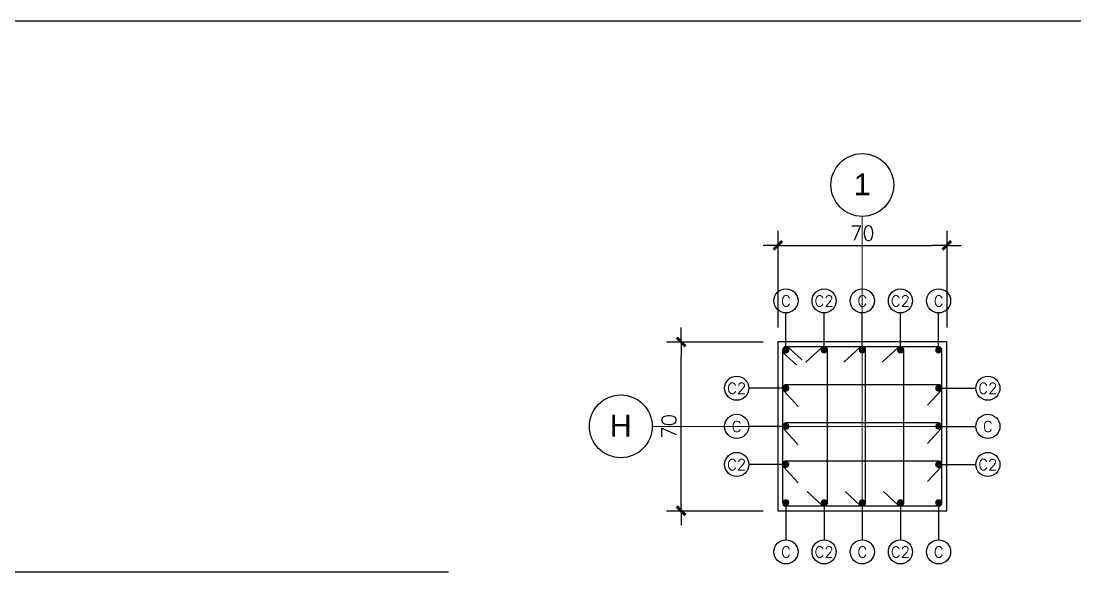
# Model space of a CAD drawing. Extents: x -9282 to 18119, y -11629 to 17404.
# Drawn here: x 3548 to 4639, y 3552 to 4123 of the extents above; entities that cross this region are included whole.
import ezdxf
from ezdxf.enums import TextEntityAlignment as Align

# ---------------------------------------------------------------- set-up
doc = ezdxf.new("R2010")
doc.units = 0
doc.header["$LTSCALE"] = 30
doc.header["$MEASUREMENT"] = 0
doc.layers.get('0').update_dxf_attribs({"linetype": 'CONTINUOUS'})
for name, color, linetype in [('EJEH$0$RL-CORTES', 5, 'CONTINUOUS'), ('EJEH$0$RLA-CORTES', 5, 'CONTINUOUS'), ('EJEH$0$RLA-COTAS2', 1, 'CONTINUOUS'), ('EJEH$0$RLA-FE', 7, 'CONTINUOUS'), ('RLA-FORMATO', 7, 'CONTINUOUS')]:
    doc.layers.add(name, color=color, linetype=linetype)
doc.layers.add('EJEH$0$RLA-EJE', color=3, linetype='CONTINUOUS', lineweight=25)
doc.layers.add('EJEH$0$RLA-EJES', color=1, linetype='CONTINUOUS', lineweight=9)
doc.styles.add('EJEH$0$Arial_1', font='arial.ttf', dxfattribs={"height": 22.5})
doc.styles.add('EJEH$0$RomanS', font='romans.shx', dxfattribs={"height": 11.25})
doc.dimstyles.new('EJEH$0$ING20', dxfattribs={"dimscale": 50, "dimtxt": 0.27, "dimasz": 0.3, "dimexe": 0.2, "dimexo": 1, "dimgap": 0.1, "dimtad": 1, "dimlfac": 0.4, "dimzin": 12, "dimdsep": 46, "dimtxsty": 'EJEH$0$RomanS', "dimblk1": 'EJEH$0$TICK1', "dimblk2": 'EJEH$0$TICK1', "dimsah": 1, "dimcen": 0.09, "dimse1": 1, "dimse2": 1, "dimclrd": 2, "dimclre": 4, "dimclrt": 3, "dimadec": 0, "dimazin": 0, "dimtfac": 1, "dimtix": 1, "dimtmove": 2, "dimatfit": 3, "dimldrblk": 'EJEH$0$TICK1', "dimfxl": 1, "dimtolj": 1, "dimtzin": 12, "dimarcsym": 0})

# ---------------------------------------------------------------- blocks, each defined once
blk = doc.blocks.new('EJEH$0$TICK1')
at = {"color": 2}
for points in [[(0, 0), (-1, 0)], [(0, 0), (1, 0)]]:
    blk.add_lwpolyline(points, dxfattribs=at)
at = {"color": 2, "const_width": 0.2}
blk.add_lwpolyline([(-0.3, -0.3), (0.3, 0.3)], dxfattribs=at)
blk = doc.blocks.new('*D60')
at = {"layer": 'EJEH$0$RLA-CORTES', "color": 2, "lineweight": -2, "transparency": 16777216}
blk.add_line((-100, 15), (-100, 160), dxfattribs=at)
at = {"layer": 'EJEH$0$RLA-CORTES', "color": 2, "lineweight": -2, "transparency": 16777216, "xscale": 15, "yscale": 15, "zscale": 15}
for p, rotation in [((-100, 175), 90), ((-100, 0), 270)]:
    blk.add_blockref('EJEH$0$TICK1', p, dxfattribs=dict(at, rotation=rotation))
at = {"layer": 'EJEH$0$RLA-CORTES', "color": 3, "transparency": 16777216, "insert": (-112.6, 87.5), "char_height": 15, "attachment_point": 5, "rotation": 90, "style": 'EJEH$0$RomanS'}
blk.add_mtext('\\A1;70', dxfattribs=at)
blk = doc.blocks.new('*D61')
at = {"layer": 'EJEH$0$RLA-CORTES', "color": 2, "lineweight": -2, "transparency": 16777216}
blk.add_line((15, 275), (160, 275), dxfattribs=at)
at = {"layer": 'EJEH$0$RLA-CORTES', "color": 2, "lineweight": -2, "transparency": 16777216, "xscale": 15, "yscale": 15, "zscale": 15, "rotation": 180}
blk.add_blockref('EJEH$0$TICK1', (0, 275), dxfattribs=at)
at = {"layer": 'EJEH$0$RLA-CORTES', "color": 2, "lineweight": -2, "transparency": 16777216, "xscale": 15, "yscale": 15, "zscale": 15}
blk.add_blockref('EJEH$0$TICK1', (175, 275), dxfattribs=at)
at = {"layer": 'EJEH$0$RLA-CORTES', "color": 3, "transparency": 16777216, "insert": (87.5, 287.6), "char_height": 15, "attachment_point": 5, "style": 'EJEH$0$RomanS'}
blk.add_mtext('\\A1;70', dxfattribs=at)
blk = doc.blocks.new('*U35')
at = {"color": 2}
for p, q in [((5, 164.3), (19.8, 150.8)), ((10.3, 170), (25.1, 156.5))]:
    blk.add_line(p, q, dxfattribs=at)
at = {"layer": 'EJEH$0$RLA-CORTES', "color": 2}
for p, q in [((5, 166.5), (5, 8.5)), ((166.5, 170), (8.5, 170)), ((170, 8.5), (170, 166.5)), ((8.5, 5), (166.5, 5))]:
    blk.add_line(p, q, dxfattribs=at)
for centre, start, end in [((8.5, 166.5), 90, 180), ((166.5, 166.5), 0, 90), ((8.5, 8.5), 180, 270), ((166.5, 8.5), 270, 0)]:
    blk.add_arc(centre, 3.5, start, end, dxfattribs=at)
blk = doc.blocks.new('*U40')
at = {"layer": 'EJEH$0$RL-CORTES', "color": 1}
blk.add_lwpolyline([(0, 0), (0, 19.2), (0, 38.5)], dxfattribs=at)
at = {"layer": 'EJEH$0$RL-CORTES', "color": 2, "const_width": 3.5}
blk.add_lwpolyline([(-1.8, 0, 1), (1.8, 0, 1)], format="xyb", close=True, dxfattribs=at)
at = {"layer": 'EJEH$0$RL-CORTES', "color": 2}
blk.add_circle((0, 51), 12.5, dxfattribs=at)
at = {"layer": 'EJEH$0$RL-CORTES', "color": 9, "style": 'EJEH$0$RomanS', "flags": 12}
blk.add_attdef('LIN_FE', text='', height=11.2, rotation=180, dxfattribs=at).set_placement((0, 56.8), align=Align.CENTER)
blk = doc.blocks.new('EJEH$0$L')
at = {"layer": 'EJEH$0$RL-CORTES', "color": 1}
blk.add_lwpolyline([(0, 0), (0, 19.2), (0, 38.5)], dxfattribs=at)
at = {"layer": 'EJEH$0$RL-CORTES', "color": 2, "const_width": 3.5}
blk.add_lwpolyline([(-1.8, 0, 1), (1.8, 0, 1)], format="xyb", close=True, dxfattribs=at)
at = {"layer": 'EJEH$0$RL-CORTES', "color": 2}
blk.add_circle((0, 51), 12.5, dxfattribs=at)
at = {"layer": 'EJEH$0$RL-CORTES', "color": 9, "style": 'EJEH$0$RomanS', "flags": 12}
blk.add_attdef('LIN_FE', text='', height=11.2, dxfattribs=at).set_placement((0, 45.2), align=Align.CENTER)
blk = doc.blocks.new('*U41')
at = {"layer": 'EJEH$0$RL-CORTES', "color": 1}
blk.add_lwpolyline([(0, 0), (0, 19.2), (0, 38.5)], dxfattribs=at)
at = {"layer": 'EJEH$0$RL-CORTES', "color": 2, "const_width": 3.5}
blk.add_lwpolyline([(-1.8, 0, 1), (1.8, 0, 1)], format="xyb", close=True, dxfattribs=at)
at = {"layer": 'EJEH$0$RL-CORTES', "color": 2}
blk.add_circle((0, 51), 12.5, dxfattribs=at)
at = {"layer": 'EJEH$0$RL-CORTES', "color": 9, "style": 'EJEH$0$RomanS', "flags": 12}
blk.add_attdef('LIN_FE', text='', height=11.2, rotation=90, dxfattribs=at).set_placement((5.8, 51), align=Align.CENTER)
blk = doc.blocks.new('*U42')
at = {"layer": 'EJEH$0$RL-CORTES', "color": 1}
blk.add_lwpolyline([(0, 0), (0, 19.2), (0, 38.5)], dxfattribs=at)
at = {"layer": 'EJEH$0$RL-CORTES', "color": 2, "const_width": 3.5}
blk.add_lwpolyline([(-1.8, 0, 1), (1.8, 0, 1)], format="xyb", close=True, dxfattribs=at)
at = {"layer": 'EJEH$0$RL-CORTES', "color": 2}
blk.add_circle((0, 51), 12.5, dxfattribs=at)
at = {"layer": 'EJEH$0$RL-CORTES', "color": 9, "style": 'EJEH$0$RomanS', "flags": 12}
blk.add_attdef('LIN_FE', text='', height=11.2, rotation=270, dxfattribs=at).set_placement((-5.8, 51), align=Align.CENTER)
blk = doc.blocks.new('*U45')
at = {"layer": 'EJEH$0$RLA-CORTES', "color": 2}
for p, q in [((-2.4, 160.6), (-19, 145.4)), ((3.5, 0), (3.5, 158)), ((-17.7, 11.5), (-2.4, -2.6))]:
    blk.add_line(p, q, dxfattribs=at)
for centre, start, end in [((0, 158), 0, 132.4703), ((0, 0), 227.5297, 0)]:
    blk.add_arc(centre, 3.5, start, end, dxfattribs=at)
blk = doc.blocks.new('*U46')
at = {"layer": 'EJEH$0$RLA-CORTES', "color": 2}
for p, q in [((0, 3.5), (-158, 3.5)), ((-160.6, -2.4), (-145.4, -19)), ((-11.5, -17.7), (2.6, -2.4))]:
    blk.add_line(p, q, dxfattribs=at)
for centre, start, end in [((-158, 0), 90, 222.4703), ((0, 0), 317.5297, 90)]:
    blk.add_arc(centre, 3.5, start, end, dxfattribs=at)
blk = doc.blocks.new('EJEH$0$Grid - RLE-EJE-192293-EJE H')
at = {"layer": 'EJEH$0$RLA-EJE'}
blk.add_circle((410.2, 1495.5), 32.5, dxfattribs=at)
blk = doc.blocks.new('*U30')
at = {"layer": 'EJEH$0$RLA-CORTES', "color": 1}
for p, q in [((0, 290), (0, 190)), ((175, 290), (175, 190)), ((-115, 175), (-15, 175)), ((-115, 0), (-15, 0))]:
    blk.add_line(p, q, dxfattribs=at)
at = {"layer": 'EJEH$0$RLA-CORTES'}
for p, q in [((175, 175), (0, 175)), ((0, 175), (0, 0)), ((175, 0), (175, 175)), ((0, 0), (175, 0))]:
    blk.add_line(p, q, dxfattribs=at)
dim = blk.add_linear_dim(base=(175, 275), p1=(0, 275), p2=(175, 275), dimstyle='EJEH$0$ING20', dxfattribs=at)
dim.commit()
dim.dimension.update_dxf_attribs({"geometry": '*D61', "text_midpoint": (87.5, 287.569)})
dim = blk.add_linear_dim(base=(-100, 175), p1=(-100, 0), p2=(-100, 175), angle=90, dimstyle='EJEH$0$ING20', dxfattribs=at)
dim.commit()
dim.dimension.update_dxf_attribs({"geometry": '*D60', "text_midpoint": (-112.569, 87.5)})
blk = doc.blocks.new('EJEH')
at = {"layer": 'EJEH$0$RLA-COTAS2'}
blk.add_line((521.73, 1183), (1078.76, 1183), dxfattribs=at)
at = {"layer": 'EJEH$0$RLA-EJES'}
for p, q in [((1507.03, 1551.28), (1507.03, 1231.06)), ((1289.53, 1333.78), (1610.37, 1333.78))]:
    blk.add_line(p, q, dxfattribs=at)
at = {"layer": 'EJEH$0$RLA-CORTES'}
for name in ['*U35', '*U30']:
    blk.add_blockref(name, (1419.53, 1246.28), dxfattribs=at)
at = {"layer": 'EJEH$0$RLA-EJE'}
for p in [(1096.83, 88.28), (846.83, -161.72)]:
    blk.add_blockref('EJEH$0$Grid - RLE-EJE-192293-EJE H', p, dxfattribs=at)
at = {"layer": 'EJEH$0$RLA-FE'}
ref = blk.add_blockref('EJEH$0$L', (1428.03, 1412.78), dxfattribs=at)
ref.add_attrib('LIN_FE', 'C', dxfattribs={"layer": 'EJEH$0$RL-CORTES', "color": 9, "height": 11.25, "style": 'EJEH$0$RomanS'}).set_placement((1428.01, 1458.03), align=Align.CENTER)
ref = blk.add_blockref('EJEH$0$L', (1467.53, 1412.78), dxfattribs=at)
ref.add_attrib('LIN_FE', 'C2', dxfattribs={"layer": 'EJEH$0$RL-CORTES', "color": 9, "height": 11.25, "style": 'EJEH$0$RomanS'}).set_placement((1467.51, 1458.03), align=Align.CENTER)
ref = blk.add_blockref('EJEH$0$L', (1507.03, 1412.78), dxfattribs=at)
ref.add_attrib('LIN_FE', 'C', dxfattribs={"layer": 'EJEH$0$RL-CORTES', "color": 9, "height": 11.25, "style": 'EJEH$0$RomanS'}).set_placement((1507.01, 1458.03), align=Align.CENTER)
ref = blk.add_blockref('EJEH$0$L', (1546.53, 1412.78), dxfattribs=at)
ref.add_attrib('LIN_FE', 'C2', dxfattribs={"layer": 'EJEH$0$RL-CORTES', "color": 9, "height": 11.25, "style": 'EJEH$0$RomanS'}).set_placement((1546.51, 1458.03), align=Align.CENTER)
ref = blk.add_blockref('EJEH$0$L', (1586.03, 1412.78), dxfattribs=at)
ref.add_attrib('LIN_FE', 'C', dxfattribs={"layer": 'EJEH$0$RL-CORTES', "color": 9, "height": 11.25, "style": 'EJEH$0$RomanS'}).set_placement((1586.01, 1458.03), align=Align.CENTER)
for name, p in [('*U46', (1586.03, 1373.28)), ('*U46', (1586.03, 1333.78)), ('*U46', (1586.03, 1294.28)), ('*U45', (1467.53, 1254.78)), ('*U45', (1507.03, 1254.78)), ('*U45', (1546.53, 1254.78))]:
    blk.add_blockref(name, p, dxfattribs=at)
ref = blk.add_blockref('*U42', (1428.03, 1373.28), dxfattribs=dict(at, rotation=90))
ref.add_attrib('LIN_FE', 'C2', dxfattribs={"layer": 'EJEH$0$RL-CORTES', "color": 9, "height": 11.25, "style": 'EJEH$0$RomanS'}).set_placement((1377.01, 1367.53), align=Align.CENTER)
ref = blk.add_blockref('*U42', (1428.03, 1333.78), dxfattribs=dict(at, rotation=90))
ref.add_attrib('LIN_FE', 'C', dxfattribs={"layer": 'EJEH$0$RL-CORTES', "color": 9, "height": 11.25, "style": 'EJEH$0$RomanS'}).set_placement((1377.01, 1328.03), align=Align.CENTER)
ref = blk.add_blockref('*U42', (1428.03, 1294.28), dxfattribs=dict(at, rotation=90))
ref.add_attrib('LIN_FE', 'C2', dxfattribs={"layer": 'EJEH$0$RL-CORTES', "color": 9, "height": 11.25, "style": 'EJEH$0$RomanS'}).set_placement((1377.01, 1288.53), align=Align.CENTER)
ref = blk.add_blockref('*U41', (1586.03, 1373.28), dxfattribs=dict(at, rotation=270))
ref.add_attrib('LIN_FE', 'C2', dxfattribs={"layer": 'EJEH$0$RL-CORTES', "color": 9, "height": 11.25, "style": 'EJEH$0$RomanS'}).set_placement((1637.01, 1367.53), align=Align.CENTER)
ref = blk.add_blockref('*U41', (1586.03, 1333.78), dxfattribs=dict(at, rotation=270))
ref.add_attrib('LIN_FE', 'C', dxfattribs={"layer": 'EJEH$0$RL-CORTES', "color": 9, "height": 11.25, "style": 'EJEH$0$RomanS'}).set_placement((1637.01, 1328.03), align=Align.CENTER)
ref = blk.add_blockref('*U41', (1586.03, 1294.28), dxfattribs=dict(at, rotation=270))
ref.add_attrib('LIN_FE', 'C2', dxfattribs={"layer": 'EJEH$0$RL-CORTES', "color": 9, "height": 11.25, "style": 'EJEH$0$RomanS'}).set_placement((1637.01, 1288.53), align=Align.CENTER)
ref = blk.add_blockref('*U40', (1428.03, 1254.78), dxfattribs=dict(at, rotation=180))
ref.add_attrib('LIN_FE', 'C', dxfattribs={"layer": 'EJEH$0$RL-CORTES', "color": 9, "height": 11.25, "style": 'EJEH$0$RomanS'}).set_placement((1428.01, 1198.03), align=Align.CENTER)
ref = blk.add_blockref('*U40', (1467.53, 1254.78), dxfattribs=dict(at, rotation=180))
ref.add_attrib('LIN_FE', 'C2', dxfattribs={"layer": 'EJEH$0$RL-CORTES', "color": 9, "height": 11.25, "style": 'EJEH$0$RomanS'}).set_placement((1467.51, 1198.03), align=Align.CENTER)
ref = blk.add_blockref('*U40', (1507.03, 1254.78), dxfattribs=dict(at, rotation=180))
ref.add_attrib('LIN_FE', 'C', dxfattribs={"layer": 'EJEH$0$RL-CORTES', "color": 9, "height": 11.25, "style": 'EJEH$0$RomanS'}).set_placement((1507.01, 1198.03), align=Align.CENTER)
ref = blk.add_blockref('*U40', (1546.53, 1254.78), dxfattribs=dict(at, rotation=180))
ref.add_attrib('LIN_FE', 'C2', dxfattribs={"layer": 'EJEH$0$RL-CORTES', "color": 9, "height": 11.25, "style": 'EJEH$0$RomanS'}).set_placement((1546.51, 1198.03), align=Align.CENTER)
ref = blk.add_blockref('*U40', (1586.03, 1254.78), dxfattribs=dict(at, rotation=180))
ref.add_attrib('LIN_FE', 'C', dxfattribs={"layer": 'EJEH$0$RL-CORTES', "color": 9, "height": 11.25, "style": 'EJEH$0$RomanS'}).set_placement((1586.01, 1198.03), align=Align.CENTER)
at = {"layer": 'EJEH$0$RLA-EJE', "color": 5, "char_height": 22.5, "width": 20.9352, "attachment_point": 2, "line_spacing_factor": 0.941778, "style": 'EJEH$0$Arial_1'}
for s, insert in [('1', (1507.03, 1595.73)), ('H', (1257.03, 1345.73))]:
    blk.add_mtext(s, dxfattribs=dict(at, insert=insert))

msp = doc.modelspace()

# ---------------------------------------------------------------- linework, layer by layer
at = {"layer": 'RLA-FORMATO', "color": 6, "linetype": 'Continuous'}
msp.add_line((5686.9, 4123.1), (-58.1, 4123.1), dxfattribs=at)

# ---------------------------------------------------------------- block references
msp.add_blockref('EJEH', (2911.4, 2369.5))

doc.saveas('drawing.dxf')
